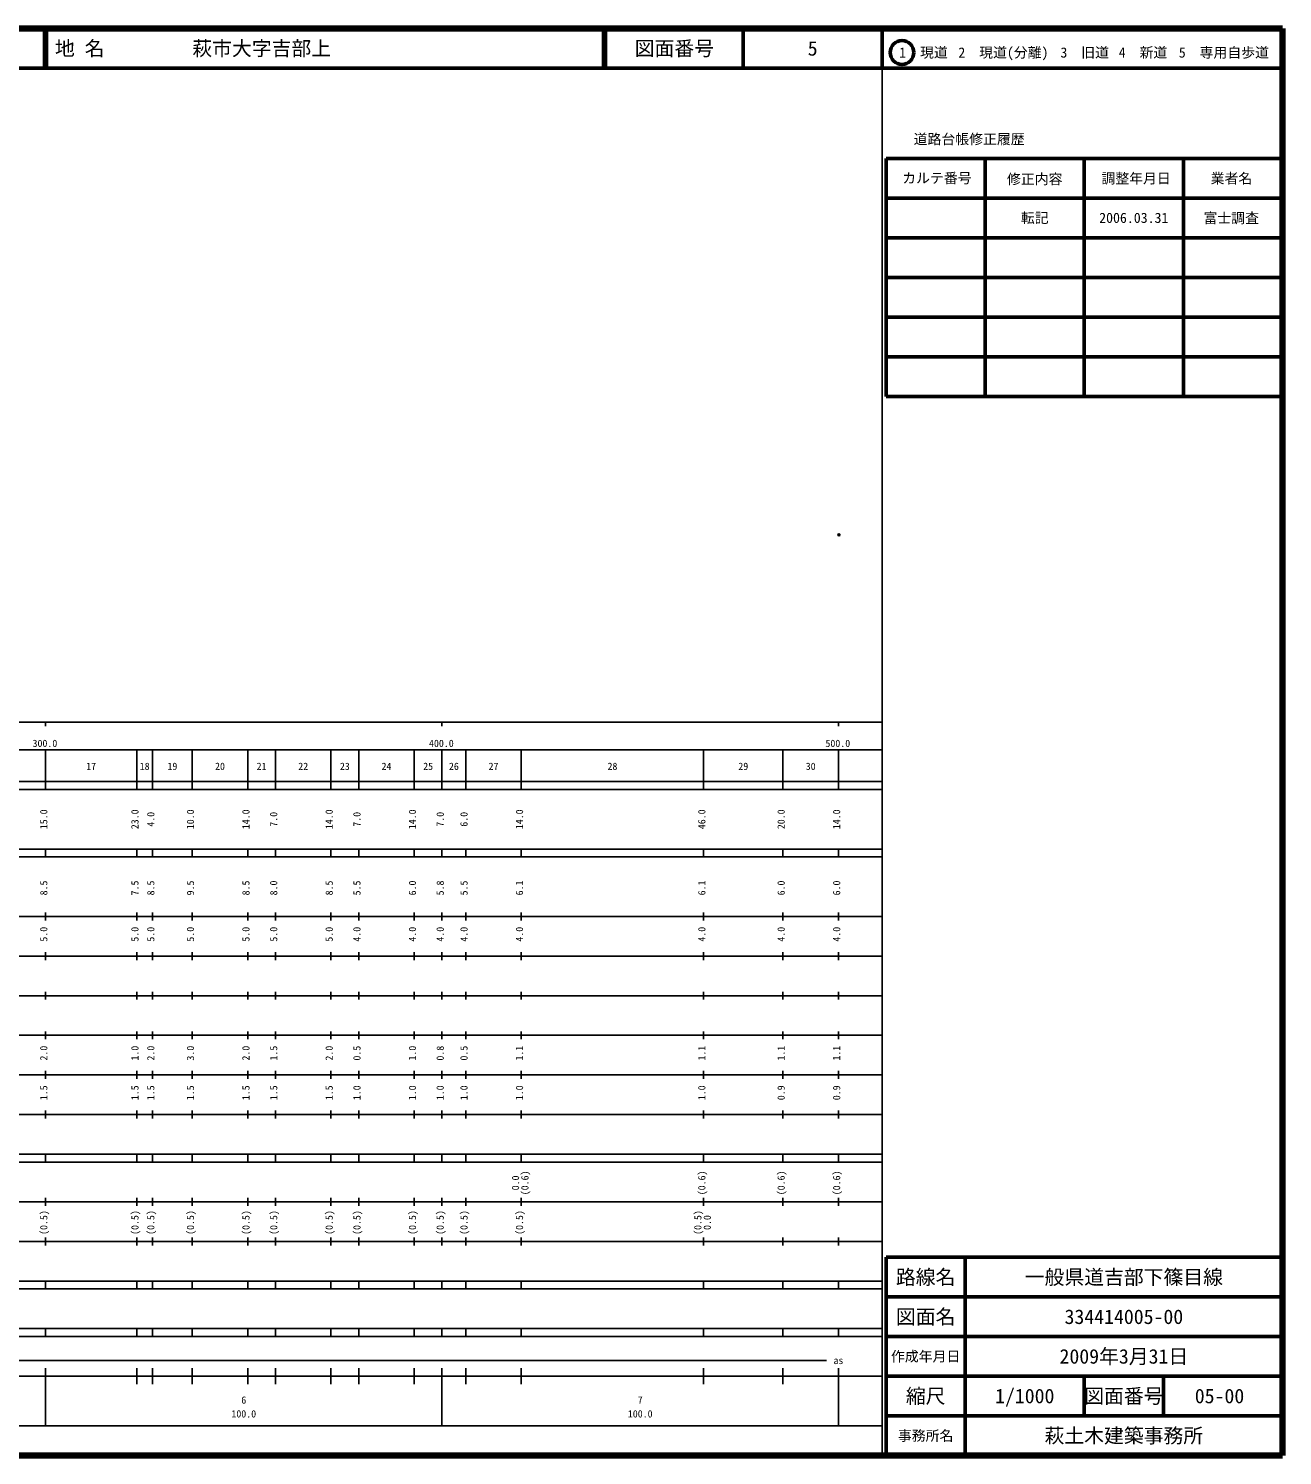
# Model space of a CAD drawing. Units: millimetres on the paper. Extents: x 40 to 680, y 20 to 380.
# Drawn here: x 363.7 to 680, y 20 to 380 of the extents above; entities that cross this region are included whole.
import ezdxf
from ezdxf.enums import TextEntityAlignment as Align

# ---------------------------------------------------------------- set-up
doc = ezdxf.new("R2010")
doc.units = ezdxf.units.MM
doc.header["$PDMODE"] = 32
doc.header["$PDSIZE"] = 0.5
doc.layers.add('M-OTRS', color=6, linetype='Continuous')
doc.layers.add('M-TTL-TXT', color=7, linetype='Continuous')
for name, color, linetype, lineweight in [('M-TTL', 2, 'Continuous', 140), ('M-TTL-BAND', 7, 'Continuous', 25), ('M-TTL-FRAM', 2, 'Continuous', 50), ('M-TTL-LINE', 7, 'Continuous', 50)]:
    doc.layers.add(name, color=color, linetype=linetype, lineweight=lineweight)
doc.styles.add('ＭＳ ゴシック', font='')
doc.styles.get('ＭＳ ゴシック').set_extended_font_data('MS Gothic')

msp = doc.modelspace()

# ---------------------------------------------------------------- linework, layer by layer
at = {"layer": 'M-OTRS'}
msp.add_point((568.139, 252.297), dxfattribs=at)
at = {"layer": 'M-TTL'}
for p, q in [((680, 380), (40, 380)), ((680, 20), (680, 380)), ((40, 20), (680, 20))]:
    msp.add_line(p, q, dxfattribs=at)
at = {"layer": 'M-TTL-BAND'}
for p, q in [((579, 20), (579, 370)), ((40, 205), (579, 205)), ((368, 205), (368, 204)), ((468, 205), (468, 204)), ((568, 205), (568, 204)), ((68, 198), (579, 198)), ((368, 188), (368, 198)), ((391, 188), (391, 198)), ((395, 188), (395, 198)), ((405, 188), (405, 198)), ((419, 188), (419, 198)), ((426, 188), (426, 198)), ((440, 188), (440, 198)), ((447, 188), (447, 198)), ((461, 188), (461, 198)), ((468, 188), (468, 198)), ((474, 188), (474, 198)), ((488, 188), (488, 198)), ((534, 188), (534, 198)), ((554, 188), (554, 198)), ((568, 188), (568, 198)), ((40, 190), (579, 190)), ((40, 188), (579, 188)), ((40, 173), (579, 173)), ((368, 171), (368, 173)), ((391, 171), (391, 173)), ((395, 171), (395, 173)), ((405, 171), (405, 173)), ((419, 171), (419, 173)), ((426, 171), (426, 173)), ((440, 171), (440, 173)), ((447, 171), (447, 173)), ((461, 171), (461, 173)), ((468, 171), (468, 173)), ((474, 171), (474, 173)), ((488, 171), (488, 173)), ((534, 171), (534, 173)), ((554, 171), (554, 173)), ((568, 171), (568, 173)), ((40, 171), (579, 171)), ((40, 156), (579, 156)), ((368, 155), (368, 157)), ((391, 155), (391, 157)), ((395, 155), (395, 157)), ((405, 155), (405, 157)), ((419, 155), (419, 157)), ((426, 155), (426, 157)), ((440, 155), (440, 157)), ((447, 155), (447, 157)), ((461, 155), (461, 157)), ((468, 155), (468, 157)), ((474, 155), (474, 157)), ((488, 155), (488, 157)), ((534, 155), (534, 157)), ((554, 155), (554, 157)), ((568, 155), (568, 157)), ((46, 146), (579, 146)), ((368, 145), (368, 147)), ((391, 145), (391, 147)), ((395, 145), (395, 147)), ((405, 145), (405, 147)), ((419, 145), (419, 147)), ((426, 145), (426, 147)), ((440, 145), (440, 147)), ((447, 145), (447, 147)), ((461, 145), (461, 147)), ((468, 145), (468, 147)), ((474, 145), (474, 147)), ((488, 145), (488, 147)), ((534, 145), (534, 147)), ((554, 145), (554, 147)), ((568, 145), (568, 147)), ((368, 135), (368, 137)), ((391, 135), (391, 137)), ((395, 135), (395, 137)), ((405, 135), (405, 137)), ((419, 135), (419, 137)), ((426, 135), (426, 137)), ((440, 135), (440, 137)), ((447, 135), (447, 137)), ((461, 135), (461, 137)), ((468, 135), (468, 137)), ((474, 135), (474, 137)), ((488, 135), (488, 137)), ((534, 135), (534, 137)), ((554, 135), (554, 137)), ((568, 135), (568, 137)), ((52, 136), (579, 136)), ((46, 126), (579, 126)), ((368, 125), (368, 127)), ((391, 125), (391, 127)), ((395, 125), (395, 127)), ((405, 125), (405, 127)), ((419, 125), (419, 127)), ((426, 125), (426, 127)), ((440, 125), (440, 127)), ((447, 125), (447, 127)), ((461, 125), (461, 127)), ((468, 125), (468, 127)), ((474, 125), (474, 127)), ((488, 125), (488, 127)), ((534, 125), (534, 127)), ((554, 125), (554, 127)), ((568, 125), (568, 127)), ((52, 116), (579, 116)), ((368, 115), (368, 117)), ((391, 115), (391, 117)), ((395, 115), (395, 117)), ((405, 115), (405, 117)), ((419, 115), (419, 117)), ((426, 115), (426, 117)), ((440, 115), (440, 117)), ((447, 115), (447, 117)), ((461, 115), (461, 117)), ((468, 115), (468, 117)), ((474, 115), (474, 117)), ((488, 115), (488, 117)), ((534, 115), (534, 117)), ((554, 115), (554, 117)), ((568, 115), (568, 117)), ((46, 106), (579, 106)), ((368, 105), (368, 107)), ((391, 105), (391, 107)), ((395, 105), (395, 107)), ((405, 105), (405, 107)), ((419, 105), (419, 107)), ((426, 105), (426, 107)), ((440, 105), (440, 107)), ((447, 105), (447, 107)), ((461, 105), (461, 107)), ((468, 105), (468, 107)), ((474, 105), (474, 107)), ((488, 105), (488, 107)), ((534, 105), (534, 107)), ((554, 105), (554, 107)), ((568, 105), (568, 107)), ((40, 96), (579, 96)), ((40, 94), (579, 94)), ((368, 94), (368, 96)), ((391, 94), (391, 96)), ((395, 94), (395, 96)), ((405, 94), (405, 96)), ((419, 94), (419, 96)), ((426, 94), (426, 96)), ((440, 94), (440, 96)), ((447, 94), (447, 96)), ((461, 94), (461, 96)), ((468, 94), (468, 96)), ((474, 94), (474, 96)), ((488, 94), (488, 96)), ((534, 94), (534, 96)), ((554, 94), (554, 96)), ((568, 94), (568, 96)), ((49, 84), (579, 84)), ((368, 83), (368, 85)), ((391, 83), (391, 85)), ((395, 83), (395, 85)), ((405, 83), (405, 85)), ((419, 83), (419, 85)), ((426, 83), (426, 85)), ((440, 83), (440, 85)), ((447, 83), (447, 85)), ((461, 83), (461, 85)), ((468, 83), (468, 85)), ((474, 83), (474, 85)), ((488, 83), (488, 85)), ((534, 83), (534, 85)), ((554, 83), (554, 85)), ((568, 83), (568, 85)), ((40, 74), (579, 74)), ((368, 73), (368, 75)), ((391, 73), (391, 75)), ((395, 73), (395, 75)), ((405, 73), (405, 75)), ((419, 73), (419, 75)), ((426, 73), (426, 75)), ((440, 73), (440, 75)), ((447, 73), (447, 75)), ((461, 73), (461, 75)), ((468, 73), (468, 75)), ((474, 73), (474, 75)), ((488, 73), (488, 75)), ((534, 73), (534, 75)), ((554, 73), (554, 75)), ((568, 73), (568, 75)), ((40, 64), (579, 64)), ((40, 62), (579, 62)), ((368, 62), (368, 64)), ((391, 62), (391, 64)), ((395, 62), (395, 64)), ((405, 62), (405, 64)), ((419, 62), (419, 64)), ((426, 62), (426, 64)), ((440, 62), (440, 64)), ((447, 62), (447, 64)), ((461, 62), (461, 64)), ((468, 62), (468, 64)), ((474, 62), (474, 64)), ((488, 62), (488, 64)), ((534, 62), (534, 64)), ((554, 62), (554, 64)), ((568, 62), (568, 64)), ((40, 52), (579, 52)), ((368, 50), (368, 52)), ((391, 50), (391, 52)), ((395, 50), (395, 52)), ((405, 50), (405, 52)), ((419, 50), (419, 52)), ((426, 50), (426, 52)), ((440, 50), (440, 52)), ((447, 50), (447, 52)), ((461, 50), (461, 52)), ((468, 50), (468, 52)), ((474, 50), (474, 52)), ((488, 50), (488, 52)), ((534, 50), (534, 52)), ((554, 50), (554, 52)), ((568, 50), (568, 52)), ((40, 50), (579, 50)), ((71, 44), (565, 44)), ((40, 40), (579, 40)), ((368, 27.5), (368, 42)), ((391, 38), (391, 42)), ((395, 38), (395, 42)), ((405, 38), (405, 42)), ((419, 38), (419, 42)), ((426, 38), (426, 42)), ((440, 38), (440, 42)), ((447, 38), (447, 42)), ((461, 38), (461, 42)), ((468, 27.5), (468, 42)), ((474, 38), (474, 42)), ((488, 38), (488, 42)), ((534, 38), (534, 42)), ((554, 38), (554, 42)), ((568, 27.5), (568, 42)), ((68, 27.5), (579, 27.5))]:
    msp.add_line(p, q, dxfattribs=at)
at = {"layer": 'M-TTL-FRAM'}
for p, q in [((580, 347.197), (580, 287.197)), ((580, 347.197), (680, 347.197)), ((580, 287.197), (680, 287.197)), ((680, 70), (580, 70)), ((580, 70), (580, 20))]:
    msp.add_line(p, q, dxfattribs=at)
at = {"layer": 'M-TTL-LINE'}
for p, q in [((367.75, 380), (367.75, 370)), ((368.25, 380), (368.25, 370)), ((508.747, 380), (508.747, 370)), ((509.247, 380), (509.247, 370)), ((543.997, 380), (543.997, 370)), ((579, 380), (579, 370)), ((40, 370), (680, 370)), ((605, 347.197), (605, 287.197)), ((630, 347.197), (630, 287.197)), ((655, 347.197), (655, 287.197)), ((580, 337.197), (680, 337.197)), ((580, 327.197), (680, 327.197)), ((580, 317.197), (680, 317.197)), ((580, 307.197), (680, 307.197)), ((580, 297.197), (680, 297.197)), ((600, 70), (600, 20)), ((680, 60), (580, 60)), ((680, 50), (580, 50)), ((680, 40), (580, 40)), ((630, 40), (630, 30)), ((650, 40), (650, 30)), ((680, 30), (580, 30))]:
    msp.add_line(p, q, dxfattribs=at)
msp.add_circle((584.031, 373.958), 3, dxfattribs=at)

# ---------------------------------------------------------------- texts
at = {"layer": 'M-TTL-BAND', "style": 'ＭＳ ゴシック'}
for s, p in [('300.0', (367.844, 198.195)), ('400.0', (467.844, 198.195)), ('500.0', (567.844, 198.195)), ('17', (379.5, 192.405)), ('18', (393, 192.405)), ('19', (400, 192.405)), ('20', (412, 192.405)), ('21', (422.5, 192.405)), ('22', (433, 192.405)), ('23', (443.5, 192.405)), ('24', (454, 192.405)), ('25', (464.5, 192.405)), ('26', (471, 192.405)), ('27', (481, 192.405)), ('28', (511, 192.405)), ('29', (544, 192.405)), ('30', (561, 192.405)), ('as', (568, 42.5)), ('6', (418, 32.523)), ('7', (518, 32.523)), ('100.0', (418, 29.033)), ('100.0', (518, 29.033))]:
    msp.add_text(s, height=1.833, dxfattribs=at).set_placement(p, align=Align.BOTTOM_CENTER)
for s, p in [('15.0', (369, 180.5)), ('23.0', (392, 180.5)), ('4.0', (396, 180.5)), ('10.0', (406, 180.5)), ('14.0', (420, 180.5)), ('7.0', (427, 180.5)), ('14.0', (441, 180.5)), ('7.0', (448, 180.5)), ('14.0', (462, 180.5)), ('7.0', (469, 180.5)), ('6.0', (475, 180.5)), ('14.0', (489, 180.5)), ('46.0', (535, 180.5)), ('20.0', (555, 180.5)), ('14.0', (569, 180.5)), ('8.5', (369, 163.174)), ('7.5', (392, 163.174)), ('8.5', (396, 163.174)), ('9.5', (406, 163.174)), ('8.5', (420, 163.174)), ('8.0', (427, 163.174)), ('8.5', (441, 163.174)), ('5.5', (448, 163.174)), ('6.0', (462, 163.174)), ('5.8', (469, 163.174)), ('5.5', (475, 163.174)), ('6.1', (489, 163.174)), ('6.1', (535, 163.174)), ('6.0', (555, 163.174)), ('6.0', (569, 163.174)), ('5.0', (369, 151.5)), ('5.0', (392, 151.5)), ('5.0', (396, 151.5)), ('5.0', (406, 151.5)), ('5.0', (420, 151.5)), ('5.0', (427, 151.5)), ('5.0', (441, 151.5)), ('4.0', (448, 151.5)), ('4.0', (462, 151.5)), ('4.0', (469, 151.5)), ('4.0', (475, 151.5)), ('4.0', (489, 151.5)), ('4.0', (535, 151.5)), ('4.0', (555, 151.5)), ('4.0', (569, 151.5)), ('2.0', (369, 121.5)), ('1.0', (392, 121.5)), ('2.0', (396, 121.5)), ('3.0', (406, 121.5)), ('2.0', (420, 121.5)), ('1.5', (427, 121.5)), ('2.0', (441, 121.5)), ('0.5', (448, 121.5)), ('1.0', (462, 121.5)), ('0.8', (469, 121.5)), ('0.5', (475, 121.5)), ('1.1', (489, 121.5)), ('1.1', (535, 121.5)), ('1.1', (555, 121.5)), ('1.1', (569, 121.5)), ('1.5', (369, 111.5)), ('1.5', (392, 111.5)), ('1.5', (396, 111.5)), ('1.5', (406, 111.5)), ('1.5', (420, 111.5)), ('1.5', (427, 111.5)), ('1.5', (441, 111.5)), ('1.0', (448, 111.5)), ('1.0', (462, 111.5)), ('1.0', (469, 111.5)), ('1.0', (475, 111.5)), ('1.0', (489, 111.5)), ('1.0', (535, 111.5)), ('0.9', (555, 111.5)), ('0.9', (569, 111.5)), ('0.0', (488, 88.764)), ('(0.6)', (490.37, 88.764)), ('(0.6)', (535, 88.764)), ('(0.6)', (555, 88.764)), ('(0.6)', (569, 88.764)), ('(0.5)', (369, 78.764)), ('(0.5)', (392, 78.764)), ('(0.5)', (396, 78.764)), ('(0.5)', (406, 78.764)), ('(0.5)', (420, 78.764)), ('(0.5)', (427, 78.764)), ('(0.5)', (441, 78.764)), ('(0.5)', (448, 78.764)), ('(0.5)', (462, 78.764)), ('(0.5)', (469, 78.764)), ('(0.5)', (475, 78.764)), ('(0.5)', (489, 78.764)), ('(0.5)', (534, 78.764)), ('0.0', (536.37, 78.764))]:
    msp.add_text(s, height=1.833, rotation=90, dxfattribs=at).set_placement(p, align=Align.BOTTOM_CENTER)
at = {"layer": 'M-TTL-TXT', "style": 'ＭＳ ゴシック'}
for s, p in [('地 名', (370.38, 375)), ('萩市大字吉部上', (405.024, 375))]:
    msp.add_text(s, height=3.666, dxfattribs=at).set_placement(p, align=Align.MIDDLE_LEFT)
for s, height, p in [('図面番号', 3.666, (526.622, 375)), ('5', 3.666, (561.497, 375)), ('1\u3000現道', 2.566, (589.448, 373.958)), ('2\u3000現道(分離)', 2.566, (609.619, 373.958)), ('3\u3000旧道', 2.566, (630.121, 373.958)), ('4\u3000新道', 2.566, (644.824, 373.958)), ('5\u3000専用自歩道', 2.566, (665.228, 373.958)), ('道路台帳修正履歴', 2.566, (600.968, 352.113)), ('カルテ番号', 2.566, (592.839, 342.277)), ('修正内容', 2.566, (617.509, 342.023)), ('調整年月日', 2.566, (643.089, 342.197)), ('業者名', 2.566, (667.134, 342.197)), ('転記', 2.566, (617.5, 332.245)), ('2006.03.31', 2.566, (642.5, 332.245)), ('富士調査', 2.566, (667.077, 332.189)), ('路線名', 3.666, (590, 65)), ('路線名', 3.666, (590, 65)), ('一般県道吉部下篠目線', 3.666, (640, 65)), ('図面名', 3.666, (590, 55)), ('図面名', 3.666, (590, 55)), ('334414005-00', 3.666, (640, 55)), ('2009年3月31日', 3.666, (640, 45)), ('作成年月日', 2.566, (590, 45)), ('作成年月日', 2.566, (590, 45)), ('縮尺', 3.666, (590, 35)), ('縮尺', 3.666, (590, 35)), ('1/1000', 3.666, (615, 35)), ('図面番号', 3.666, (640, 35)), ('図面番号', 3.666, (640, 35)), ('05-00', 3.666, (664.125, 35)), ('事務所名', 2.566, (590, 25)), ('事務所名', 2.566, (590, 25)), ('萩土木建築事務所', 3.666, (640, 25))]:
    msp.add_text(s, height=height, dxfattribs=at).set_placement(p, align=Align.MIDDLE_CENTER)

doc.saveas('drawing.dxf')
